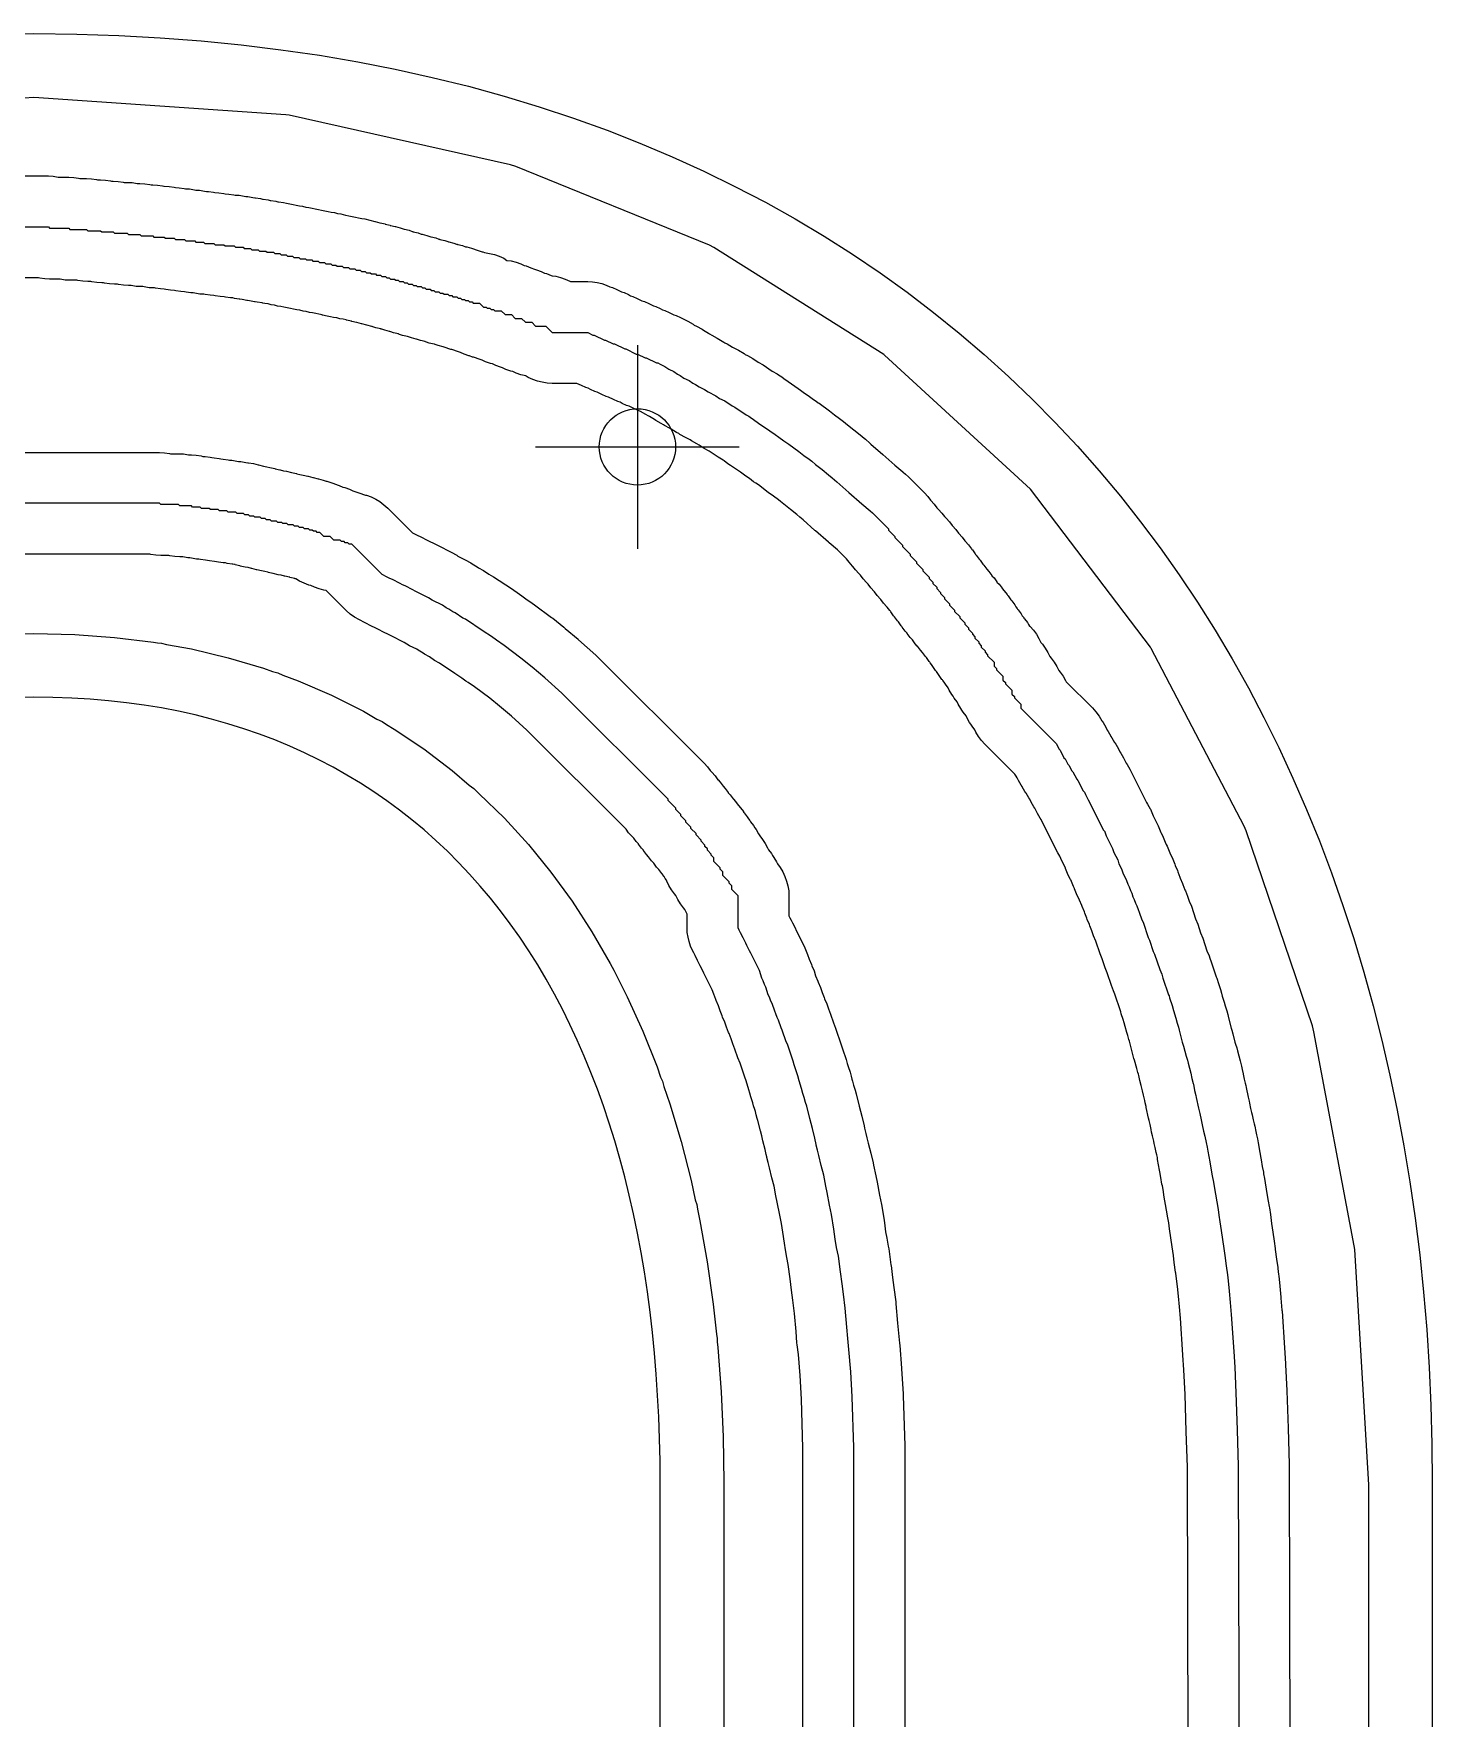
# Model space of a CAD drawing. Header units: millimetres. Extents: x 0 to 1800, y 0 to 406.
# Drawn here: x 1166.6 to 1276.5, y 183.9 to 316.4 of the extents above; entities that cross this region are included whole.
import ezdxf

# ---------------------------------------------------------------- set-up
doc = ezdxf.new("R2010")
doc.units = ezdxf.units.MM
for name, color, linetype in [('1_LETTERS', 7, 'Continuous'), ('2_BACK_inset_5mm', 7, 'Continuous'), ('4_THREADED_RODS_MX', 7, 'Continuous'), ('CENTERLINE', 7, 'Continuous'), ('GROOVE_8MM', 7, 'Continuous')]:
    doc.layers.add(name, color=color, linetype=linetype)

msp = doc.modelspace()

# ---------------------------------------------------------------- linework, layer by layer
at = {"layer": '1_LETTERS'}
for points in [[(1163.24, 316.32), (1166.6, 316.36), (1169.96, 316.32), (1173.27, 316.22), (1176.52, 316.04), (1179.73, 315.8), (1182.89, 315.48), (1185.99, 315.1), (1189.05, 314.66), (1192.05, 314.14), (1195, 313.57), (1197.91, 312.92), (1200.76, 312.22), (1203.55, 311.45), (1206.3, 310.62), (1209, 309.72), (1211.64, 308.77), (1214.23, 307.75), (1216.77, 306.68), (1219.26, 305.55), (1221.7, 304.35), (1224.09, 303.11), (1226.42, 301.8), (1228.7, 300.44), (1230.93, 299.02), (1233.11, 297.55), (1235.23, 296.03), (1237.3, 294.45), (1239.32, 292.82), (1241.29, 291.14), (1243.2, 289.41), (1245.07, 287.63), (1246.87, 285.8), (1248.63, 283.92), (1250.33, 281.99), (1251.99, 280.01), (1253.58, 277.99), (1255.13, 275.93), (1256.62, 273.81), (1258.06, 271.66), (1259.44, 269.46), (1260.77, 267.22), (1262.05, 264.93), (1263.27, 262.6), (1264.44, 260.24), (1265.56, 257.83), (1266.62, 255.38), (1267.63, 252.9), (1268.59, 250.38), (1269.49, 247.82), (1270.34, 245.22), (1271.13, 242.59), (1271.87, 239.93), (1272.55, 237.23), (1273.18, 234.49), (1273.76, 231.73), (1274.28, 228.93), (1274.75, 226.1), (1275.16, 223.24), (1275.52, 220.35), (1275.82, 217.43), (1276.07, 214.48), (1276.26, 211.51), (1276.4, 208.51), (1276.48, 205.48), (1276.51, 202.42), (1276.51, 165.4)], [(1215.82, 165.4), (1215.82, 202.42), (1215.81, 204.17), (1215.77, 205.9), (1215.71, 207.62), (1215.62, 209.31), (1215.51, 210.98), (1215.37, 212.62), (1215.21, 214.25), (1215.02, 215.86), (1214.81, 217.44), (1214.58, 219.01), (1214.32, 220.55), (1214.03, 222.07), (1213.72, 223.57), (1213.39, 225.04), (1213.03, 226.49), (1212.65, 227.92), (1212.25, 229.32), (1211.82, 230.7), (1211.36, 232.06), (1210.88, 233.39), (1210.38, 234.7), (1209.85, 235.98), (1209.3, 237.24), (1208.73, 238.47), (1208.13, 239.68), (1207.51, 240.86), (1206.86, 242.02), (1206.19, 243.15), (1205.5, 244.25), (1204.78, 245.32), (1204.04, 246.37), (1203.27, 247.39), (1202.48, 248.39), (1201.67, 249.35), (1200.84, 250.29), (1199.98, 251.2), (1199.1, 252.08), (1198.19, 252.94), (1197.26, 253.76), (1196.31, 254.56), (1195.33, 255.32), (1194.34, 256.06), (1193.31, 256.76), (1192.27, 257.44), (1191.2, 258.08), (1190.11, 258.7), (1189, 259.28), (1187.86, 259.83), (1186.7, 260.35), (1185.52, 260.84), (1184.32, 261.29), (1183.09, 261.72), (1181.84, 262.11), (1180.56, 262.47), (1179.27, 262.8), (1177.95, 263.09), (1176.61, 263.35), (1175.25, 263.57), (1173.86, 263.76), (1172.45, 263.92), (1171.02, 264.04), (1169.57, 264.13), (1168.09, 264.18), (1166.6, 264.2), (1165.1, 264.18)]]:
    msp.add_lwpolyline(points, dxfattribs=at)
at = {"layer": '2_BACK_inset_5mm'}
for points in [[(1271.51, 165.54), (1271.51, 202.28), (1270.42, 220.78), (1270.38, 221.06), (1267.21, 237.89), (1267.08, 238.35), (1261.88, 253.69), (1261.72, 254.07), (1254.41, 268.03), (1254.35, 268.13), (1244.92, 280.54), (1233.46, 291.08), (1233.39, 291.13), (1220.04, 299.55), (1219.7, 299.72), (1204.47, 305.91), (1204.05, 306.04), (1186.65, 309.94), (1186.39, 309.98), (1166.6, 311.35), (1146.8, 309.98)], [(1163.38, 269.13), (1166.6, 269.2), (1169.81, 269.13), (1172.94, 268.9), (1176, 268.52), (1176.31, 268.46), (1176.61, 268.44), (1177.01, 268.34), (1178.97, 267.99), (1181.85, 267.3), (1184.65, 266.47), (1185.36, 266.21), (1185.76, 266.11), (1186.17, 265.92), (1187.36, 265.49), (1189.98, 264.36), (1192.5, 263.09), (1193.56, 262.47), (1193.97, 262.28), (1194.3, 262.04), (1194.92, 261.68), (1197.24, 260.13), (1199.46, 258.44), (1200.81, 257.28), (1201.16, 257.02), (1201.37, 256.8), (1201.57, 256.63), (1203.57, 254.69), (1205.46, 252.63), (1207.23, 250.45), (1208.9, 248.16), (1210.46, 245.75), (1211.9, 243.25), (1212.04, 242.98), (1212.18, 242.75), (1212.35, 242.37), (1213.23, 240.64), (1214.46, 237.94), (1215.57, 235.13), (1215.85, 234.32), (1215.99, 234), (1216.11, 233.59), (1216.57, 232.24), (1217.47, 229.26), (1218.26, 226.19), (1218.58, 224.69), (1218.69, 224.32), (1218.74, 223.95), (1218.94, 223.03), (1219.51, 219.8), (1219.98, 216.48), (1220.24, 214.11), (1220.29, 213.77), (1220.3, 213.52), (1220.35, 213.08), (1220.61, 209.6), (1220.77, 206.05), (1220.82, 202.46), (1220.82, 165.36)]]:
    msp.add_lwpolyline(points, dxfattribs=at)
at = {"layer": '4_THREADED_RODS_MX'}
for p, q in [((1214.03, 291.87), (1214.03, 275.87)), ((1206.03, 283.87), (1222.03, 283.87))]:
    msp.add_line(p, q, dxfattribs=at)
msp.add_circle((1214.03, 283.87), 3, dxfattribs=at)
at = {"layer": 'CENTERLINE'}
for points in [[(1165.33, 301.17), (1167.73, 301.17), (1167.83, 301.07), (1169.33, 301.07), (1169.43, 300.97), (1170.73, 300.97), (1170.83, 300.87), (1171.83, 300.87), (1171.93, 300.77), (1172.83, 300.77), (1172.93, 300.67), (1173.93, 300.67), (1174.03, 300.57), (1174.93, 300.57), (1175.03, 300.47), (1175.93, 300.47), (1176.03, 300.37), (1176.83, 300.37), (1176.93, 300.27), (1177.63, 300.27), (1177.73, 300.17), (1178.43, 300.17), (1178.53, 300.07), (1179.23, 300.07), (1179.33, 299.97), (1179.93, 299.97), (1180.03, 299.87), (1180.73, 299.87), (1180.83, 299.77), (1181.53, 299.77), (1181.63, 299.67), (1182.33, 299.67), (1182.43, 299.57), (1183.03, 299.57), (1183.13, 299.47), (1183.63, 299.47), (1183.73, 299.37), (1184.23, 299.37), (1184.33, 299.27), (1184.83, 299.27), (1184.93, 299.17), (1185.43, 299.17), (1185.53, 299.07), (1185.93, 299.07), (1186.03, 298.97), (1186.43, 298.97), (1186.53, 298.87), (1186.93, 298.87), (1187.03, 298.77), (1187.43, 298.77), (1187.53, 298.67), (1187.93, 298.67), (1188.03, 298.57), (1188.43, 298.57), (1188.53, 298.47), (1188.93, 298.47), (1189.03, 298.37), (1189.43, 298.37), (1189.53, 298.27), (1189.93, 298.27), (1190.03, 298.17), (1190.33, 298.17), (1190.43, 298.07), (1190.83, 298.07), (1190.93, 297.97), (1191.33, 297.97), (1191.43, 297.87), (1191.83, 297.87), (1191.93, 297.77), (1192.23, 297.77), (1192.33, 297.67), (1192.63, 297.67), (1192.73, 297.57), (1193.03, 297.57), (1193.13, 297.47), (1193.43, 297.47), (1193.53, 297.37), (1193.83, 297.37), (1193.93, 297.27), (1194.23, 297.27), (1194.33, 297.17), (1194.53, 297.17), (1194.63, 297.07), (1194.93, 297.07), (1195.03, 296.97), (1195.23, 296.97), (1195.33, 296.87), (1195.63, 296.87), (1195.73, 296.77), (1195.93, 296.77), (1196.03, 296.67), (1196.33, 296.67), (1196.43, 296.57), (1196.63, 296.57), (1196.73, 296.47), (1197.03, 296.47), (1197.13, 296.37), (1197.33, 296.37), (1197.43, 296.27), (1197.73, 296.27), (1197.83, 296.17), (1198.03, 296.17), (1198.13, 296.07), (1198.43, 296.07), (1198.53, 295.97), (1198.73, 295.97), (1198.83, 295.87), (1199.13, 295.87), (1199.23, 295.77), (1199.43, 295.77), (1199.53, 295.67), (1199.83, 295.67), (1199.93, 295.57), (1200.13, 295.57), (1200.23, 295.47), (1200.43, 295.47), (1200.53, 295.37), (1200.73, 295.37), (1200.83, 295.27), (1201.03, 295.27), (1201.13, 295.17), (1201.63, 295.17), (1201.93, 294.87), (1202.13, 294.87), (1202.23, 294.77), (1202.43, 294.77), (1202.53, 294.67), (1202.73, 294.67), (1202.83, 294.57), (1203.33, 294.57), (1203.63, 294.27), (1204.13, 294.27), (1204.43, 293.97), (1204.93, 293.97), (1205.23, 293.67), (1205.73, 293.67), (1206.03, 293.37), (1206.83, 293.37), (1207.33, 292.87), (1210.13, 292.87), (1210.53, 292.67), (1210.63, 292.67), (1211.43, 292.27), (1211.53, 292.27), (1212.13, 291.97), (1212.23, 291.97), (1213.03, 291.57), (1213.13, 291.57), (1213.93, 291.17), (1214.03, 291.17), (1214.63, 290.87), (1214.73, 290.87), (1215.53, 290.47), (1215.63, 290.47), (1215.63, 290.47), (1215.83, 290.37), (1216.03, 290.27), (1216.19, 290.19), (1216.49, 289.99), (1216.89, 289.79), (1217.19, 289.59), (1217.39, 289.49), (1217.69, 289.29), (1218.09, 289.09), (1218.39, 288.89), (1218.59, 288.79), (1218.89, 288.59), (1219.29, 288.39), (1219.59, 288.19), (1220.19, 287.89), (1220.49, 287.69), (1220.89, 287.49), (1221.49, 287.09), (1221.69, 286.99), (1222.59, 286.39), (1222.79, 286.29), (1222.9, 286.21), (1223.15, 286.04), (1223.55, 285.74), (1224.45, 285.14), (1224.85, 284.84), (1225.15, 284.64), (1225.55, 284.34), (1225.85, 284.14), (1225.92, 284.1), (1226.72, 283.5), (1227.12, 283.2), (1227.52, 282.9), (1227.73, 282.74), (1228.04, 282.49), (1228.54, 282.09), (1229.04, 281.69), (1229.34, 281.45), (1229.71, 281.13), (1230.65, 280.28), (1231.67, 279.39), (1232.33, 278.84), (1232.51, 278.69), (1233.76, 277.44), (1233.76, 277.34), (1234.26, 276.84), (1234.26, 276.74), (1234.86, 276.14), (1234.86, 276.04), (1235.46, 275.44), (1235.46, 275.34), (1235.96, 274.84), (1235.96, 274.74), (1236.46, 274.24), (1236.46, 274.14), (1236.96, 273.64), (1236.96, 273.54), (1237.26, 273.24), (1237.26, 273.14), (1237.56, 272.84), (1237.56, 272.74), (1237.86, 272.44), (1237.86, 272.34), (1238.16, 272.04), (1238.16, 271.94), (1238.56, 271.54), (1238.56, 271.44), (1238.96, 271.04), (1238.96, 270.94), (1239.36, 270.54), (1239.36, 270.44), (1239.76, 270.04), (1239.76, 269.94), (1240.06, 269.64), (1240.06, 269.54), (1240.36, 269.24), (1240.36, 269.14), (1240.56, 268.94), (1240.56, 268.84), (1240.86, 268.54), (1240.86, 268.44), (1241.06, 268.24), (1241.06, 268.14), (1241.36, 267.84), (1241.36, 267.74), (1241.56, 267.54), (1241.56, 267.44), (1242.06, 266.94), (1242.06, 266.64), (1242.26, 266.44), (1242.26, 266.34), (1242.76, 265.84), (1242.76, 265.54), (1242.96, 265.34), (1242.96, 265.24), (1243.46, 264.74), (1243.46, 264.44), (1243.66, 264.24), (1243.66, 264.14), (1244.16, 263.64), (1244.16, 263.34), (1246.96, 260.54), (1247.16, 260.14), (1247.26, 260.04), (1247.56, 259.44), (1247.66, 259.34), (1247.86, 258.94), (1247.96, 258.84), (1248.16, 258.44), (1248.26, 258.34), (1248.56, 257.74), (1248.66, 257.64), (1249.06, 256.84), (1249.16, 256.74), (1249.16, 256.74), (1249.26, 256.54), (1249.36, 256.34), (1249.46, 256.14), (1250.66, 253.74), (1250.76, 253.64), (1250.76, 253.64), (1250.78, 253.6), (1250.88, 253.3), (1251.38, 252.3), (1251.48, 252), (1251.78, 251.4), (1251.88, 251.1), (1252.08, 250.7), (1252.18, 250.4), (1252.48, 249.8), (1252.58, 249.5), (1252.68, 249.3), (1252.78, 249), (1252.88, 248.8), (1252.98, 248.5), (1253.08, 248.3), (1253.18, 248), (1253.28, 247.8), (1253.38, 247.5), (1253.48, 247.3), (1253.68, 246.7), (1253.78, 246.5), (1254.18, 245.3), (1254.28, 245.1), (1254.58, 244.2), (1254.68, 244), (1255.08, 242.8), (1255.18, 242.6), (1255.24, 242.42), (1255.34, 242.12), (1255.78, 240.8), (1255.82, 240.72), (1255.86, 240.57), (1256.06, 239.97), (1256.16, 239.57), (1256.36, 238.97), (1256.46, 238.57), (1256.56, 238.27), (1256.62, 238.03), (1256.86, 237.07), (1256.96, 236.77), (1257.16, 235.97), (1257.26, 235.67), (1257.32, 235.43), (1257.42, 235.03), (1257.52, 234.63), (1257.62, 234.23), (1257.72, 233.83), (1257.73, 233.78), (1257.83, 233.28), (1257.93, 232.88), (1257.96, 232.74), (1258.13, 231.88), (1258.23, 231.48), (1258.33, 230.98), (1258.43, 230.58), (1258.53, 230.08), (1258.63, 229.68), (1258.73, 229.18), (1258.82, 228.82), (1258.87, 228.52), (1259.01, 227.68), (1259.11, 227.18), (1259.21, 226.58), (1259.31, 226.08), (1259.37, 225.72), (1259.57, 224.52), (1259.67, 223.92), (1259.74, 223.49), (1259.82, 222.96), (1259.92, 222.26), (1260.02, 221.56), (1260.12, 220.86), (1260.2, 220.3), (1260.3, 219.5), (1260.4, 218.8), (1260.46, 218.31), (1260.54, 217.5), (1260.63, 216.62), (1260.71, 215.67), (1260.9, 212.76), (1260.99, 211.54), (1261.07, 209.52), (1261.17, 206.61), (1261.26, 203.74), (1261.35, 170.26)], [(1231.04, 156.64), (1231.04, 205.22), (1230.92, 209.19), (1230.8, 211.16), (1230.66, 212.93), (1230.56, 213.77), (1230.48, 214.66), (1230.36, 216.17), (1230.22, 217.28), (1230.12, 218.08), (1230, 219.01), (1229.83, 220.26), (1229.69, 220.93), (1229.58, 221.59), (1229.48, 222.39), (1229.29, 223.53), (1229.14, 224.27), (1228.94, 225.27), (1228.84, 225.77), (1228.67, 226.63), (1228.48, 227.38), (1228.28, 228.18), (1228.18, 228.58), (1228.08, 228.98), (1228.07, 229.03), (1227.97, 229.53), (1227.78, 230.28), (1227.68, 230.68), (1227.58, 231.08), (1227.34, 232.04), (1227.24, 232.34), (1227.14, 232.74), (1227.04, 233.04), (1226.94, 233.44), (1226.74, 234.04), (1226.64, 234.44), (1226.36, 235.29), (1226.26, 235.59), (1225.82, 236.91), (1225.72, 237.11), (1225.42, 238.01), (1225.32, 238.21), (1225.12, 238.81), (1225.02, 239.01), (1224.92, 239.31), (1224.82, 239.51), (1224.62, 240.11), (1224.52, 240.31), (1224.42, 240.61), (1224.32, 240.81), (1224.12, 241.41), (1224.02, 241.61), (1223.92, 241.91), (1223.82, 242.11), (1223.62, 242.71), (1223.04, 243.87), (1222.94, 244.07), (1222.84, 244.27), (1222.64, 244.67), (1222.54, 244.87), (1222.44, 245.07), (1222.34, 245.27), (1222.14, 245.67), (1222.04, 245.87), (1221.94, 246.07), (1221.94, 246.08), (1221.94, 248.57), (1221.44, 249.07), (1221.44, 249.37), (1221.24, 249.57), (1221.24, 249.67), (1220.74, 250.17), (1220.74, 250.47), (1220.54, 250.67), (1220.54, 250.77), (1220.04, 251.27), (1220.04, 251.57), (1219.84, 251.77), (1219.84, 251.87), (1219.54, 252.17), (1219.54, 252.27), (1219.34, 252.47), (1219.34, 252.57), (1219.04, 252.87), (1219.04, 252.97), (1218.64, 253.37), (1218.64, 253.47), (1218.24, 253.87), (1218.24, 253.97), (1217.84, 254.37), (1217.84, 254.47), (1217.44, 254.87), (1217.44, 254.97), (1217.04, 255.37), (1217.04, 255.47), (1216.44, 256.07), (1216.44, 256.17), (1208.09, 264.52), (1206.75, 265.71), (1205.76, 266.56), (1204.87, 267.27), (1203.55, 268.27), (1202.95, 268.67), (1202.55, 268.97), (1201.9, 269.4), (1200.51, 270.32), (1200.31, 270.42), (1199.71, 270.82), (1199.51, 270.92), (1199.21, 271.12), (1199.01, 271.22), (1198.71, 271.42), (1197.91, 271.82), (1197.61, 272.02), (1196.57, 272.54), (1196.37, 272.64), (1195.77, 272.94), (1195.57, 273.04), (1195.37, 273.14), (1194.77, 273.44), (1194.57, 273.54), (1194.37, 273.64), (1193.97, 273.85), (1191.57, 276.24), (1191.37, 276.24), (1191.27, 276.34), (1191.07, 276.34), (1190.97, 276.44), (1190.77, 276.44), (1190.67, 276.54), (1190.17, 276.54), (1189.87, 276.84), (1189.37, 276.84), (1189.07, 277.14), (1188.87, 277.14), (1188.77, 277.24), (1188.57, 277.24), (1188.47, 277.34), (1188.27, 277.34), (1188.17, 277.44), (1187.87, 277.44), (1187.77, 277.54), (1187.47, 277.54), (1187.37, 277.64), (1187.07, 277.64), (1186.97, 277.74), (1186.57, 277.74), (1186.47, 277.84), (1186.17, 277.84), (1186.07, 277.94), (1185.77, 277.94), (1185.67, 278.04), (1185.27, 278.04), (1185.17, 278.14), (1184.87, 278.14), (1184.77, 278.24), (1184.47, 278.24), (1184.37, 278.34), (1183.97, 278.34), (1183.87, 278.44), (1183.57, 278.44), (1183.47, 278.54), (1183.17, 278.54), (1183.07, 278.64), (1182.57, 278.64), (1182.47, 278.74), (1181.87, 278.74), (1181.77, 278.84), (1181.17, 278.84), (1181.07, 278.94), (1180.47, 278.94), (1180.37, 279.04), (1179.77, 279.04), (1179.67, 279.14), (1179.07, 279.14), (1178.97, 279.24), (1178.07, 279.24), (1177.97, 279.34), (1176.57, 279.34), (1176.47, 279.44), (1162.36, 279.44)]]:
    msp.add_lwpolyline(points, dxfattribs=at)
at = {"layer": 'GROOVE_8MM'}
for points in [[(1165.8, 305.17), (1167.73, 305.17), (1168.12, 305.15), (1168.51, 305.09), (1168.6, 305.07), (1169.33, 305.07), (1169.72, 305.05), (1170.11, 304.99), (1170.2, 304.97), (1170.73, 304.97), (1171.12, 304.95), (1171.51, 304.89), (1171.6, 304.87), (1171.83, 304.87), (1172.22, 304.85), (1172.61, 304.79), (1172.7, 304.77), (1172.83, 304.77), (1173.22, 304.75), (1173.61, 304.69), (1173.7, 304.67), (1173.93, 304.67), (1174.32, 304.65), (1174.71, 304.59), (1174.8, 304.57), (1174.93, 304.57), (1175.32, 304.55), (1175.71, 304.49), (1175.8, 304.47), (1175.93, 304.47), (1176.32, 304.45), (1176.71, 304.39), (1176.8, 304.37), (1176.83, 304.37), (1177.22, 304.35), (1177.61, 304.29), (1177.72, 304.26), (1178.02, 304.25), (1178.41, 304.19), (1178.52, 304.16), (1178.82, 304.15), (1179.21, 304.09), (1179.32, 304.06), (1179.62, 304.05), (1180.01, 303.99), (1180.15, 303.96), (1180.32, 303.95), (1180.71, 303.89), (1180.82, 303.86), (1181.12, 303.85), (1181.51, 303.79), (1181.62, 303.76), (1181.92, 303.75), (1182.31, 303.69), (1182.42, 303.66), (1182.72, 303.65), (1183.11, 303.59), (1183.25, 303.56), (1183.42, 303.55), (1183.81, 303.49), (1183.97, 303.45), (1184.02, 303.45), (1184.41, 303.39), (1184.57, 303.35), (1184.62, 303.35), (1185.01, 303.29), (1185.17, 303.25), (1185.22, 303.25), (1185.61, 303.19), (1185.77, 303.15), (1185.82, 303.15), (1186.21, 303.09), (1186.46, 303.03), (1186.71, 302.99), (1186.96, 302.93), (1187.21, 302.89), (1187.46, 302.83), (1187.71, 302.79), (1187.96, 302.73), (1188.21, 302.69), (1188.46, 302.63), (1188.71, 302.59), (1188.96, 302.53), (1189.21, 302.49), (1189.46, 302.43), (1189.71, 302.39), (1189.96, 302.33), (1190.21, 302.29), (1190.46, 302.23), (1190.71, 302.19), (1191.09, 302.1), (1191.1, 302.09), (1191.11, 302.09), (1191.36, 302.03), (1191.61, 301.99), (1191.86, 301.93), (1192.11, 301.89), (1192.36, 301.83), (1192.61, 301.79), (1192.99, 301.7), (1193, 301.69), (1193.01, 301.69), (1193.39, 301.6), (1193.4, 301.59), (1193.41, 301.59), (1193.79, 301.5), (1193.8, 301.49), (1193.81, 301.49), (1194.19, 301.4), (1194.2, 301.39), (1194.21, 301.39), (1194.59, 301.3), (1194.6, 301.29), (1194.61, 301.29), (1194.99, 301.2), (1195, 301.19), (1195.01, 301.19), (1195.39, 301.1), (1195.62, 301.01), (1195.69, 301), (1195.7, 300.99), (1195.71, 300.99), (1196.09, 300.9), (1196.32, 300.81), (1196.39, 300.8), (1196.4, 300.79), (1196.41, 300.79), (1196.79, 300.7), (1197.02, 300.61), (1197.09, 300.6), (1197.1, 300.59), (1197.11, 300.59), (1197.49, 300.5), (1197.72, 300.41), (1197.79, 300.4), (1197.8, 300.39), (1197.81, 300.39), (1198.19, 300.3), (1198.42, 300.21), (1198.49, 300.2), (1198.5, 300.19), (1198.51, 300.19), (1198.89, 300.1), (1199.12, 300.01), (1199.19, 300), (1199.2, 299.99), (1199.21, 299.99), (1199.59, 299.9), (1199.82, 299.81), (1199.89, 299.8), (1199.9, 299.79), (1199.91, 299.79), (1200.29, 299.7), (1200.52, 299.61), (1200.59, 299.6), (1200.6, 299.59), (1200.61, 299.59), (1200.99, 299.5), (1201.22, 299.41), (1201.29, 299.4), (1201.52, 299.31), (1201.59, 299.3), (1201.82, 299.21), (1201.89, 299.2), (1202.02, 299.15), (1202.41, 299.09), (1202.79, 299), (1203.16, 298.86), (1203.52, 298.7), (1203.77, 298.54), (1204.11, 298.49), (1204.49, 298.4), (1204.86, 298.26), (1205.13, 298.14), (1205.29, 298.1), (1205.66, 297.96), (1205.93, 297.84), (1206.09, 297.8), (1206.46, 297.66), (1206.73, 297.54), (1206.89, 297.5), (1207.26, 297.36), (1207.32, 297.33), (1207.61, 297.29), (1207.99, 297.2), (1208.36, 297.06), (1208.72, 296.9), (1208.76, 296.87), (1210.13, 296.87), (1210.5, 296.85), (1210.86, 296.8), (1211.23, 296.71), (1211.58, 296.6), (1211.87, 296.46), (1212.08, 296.4), (1212.42, 296.25), (1212.79, 296.06), (1212.98, 296), (1213.32, 295.85), (1213.49, 295.76), (1213.68, 295.7), (1214.02, 295.55), (1214.39, 295.36), (1214.58, 295.3), (1214.92, 295.15), (1215.29, 294.96), (1215.48, 294.9), (1215.82, 294.75), (1215.99, 294.66), (1216.18, 294.6), (1216.52, 294.45), (1216.89, 294.26), (1217.08, 294.2), (1217.42, 294.05), (1217.42, 294.04), (1217.62, 293.94), (1217.98, 293.77), (1218.41, 293.52), (1218.5, 293.45), (1218.68, 293.37), (1219.11, 293.12), (1219.22, 293.04), (1219.61, 292.82), (1219.7, 292.75), (1219.88, 292.67), (1220.31, 292.42), (1220.42, 292.34), (1220.81, 292.12), (1220.9, 292.05), (1221.08, 291.97), (1221.51, 291.72), (1221.6, 291.65), (1221.98, 291.47), (1222.41, 291.22), (1222.5, 291.15), (1222.68, 291.07), (1223.11, 290.82), (1223.52, 290.54), (1223.91, 290.32), (1224.62, 289.84), (1225.01, 289.62), (1225.12, 289.54), (1225.37, 289.37), (1225.55, 289.24), (1225.87, 289.01), (1226.67, 288.47), (1226.85, 288.34), (1227.17, 288.11), (1227.37, 287.97), (1227.55, 287.84), (1227.87, 287.61), (1228.07, 287.47), (1228.25, 287.34), (1228.32, 287.3), (1229.12, 286.7), (1229.52, 286.4), (1229.92, 286.1), (1230.13, 285.94), (1230.23, 285.86), (1230.54, 285.61), (1231.04, 285.21), (1231.54, 284.81), (1231.84, 284.57), (1231.95, 284.48), (1232.31, 284.17), (1232.39, 284.1), (1233.31, 283.27), (1234.27, 282.44), (1234.89, 281.92), (1234.93, 281.88), (1235.11, 281.73), (1235.34, 281.52), (1236.59, 280.26), (1236.86, 279.97), (1237.06, 279.69), (1237.09, 279.66), (1237.36, 279.37), (1237.56, 279.09), (1237.69, 278.96), (1237.96, 278.67), (1238.16, 278.39), (1238.29, 278.26), (1238.56, 277.97), (1238.76, 277.69), (1238.79, 277.66), (1239.06, 277.37), (1239.26, 277.09), (1239.29, 277.06), (1239.56, 276.77), (1239.76, 276.49), (1239.79, 276.46), (1240.06, 276.17), (1240.29, 275.86), (1240.31, 275.82), (1240.36, 275.77), (1240.59, 275.46), (1240.61, 275.42), (1240.66, 275.37), (1240.89, 275.06), (1240.91, 275.02), (1240.96, 274.97), (1241.19, 274.66), (1241.21, 274.62), (1241.26, 274.57), (1241.49, 274.26), (1241.49, 274.25), (1241.66, 274.07), (1241.89, 273.76), (1241.89, 273.75), (1242.06, 273.57), (1242.29, 273.26), (1242.29, 273.25), (1242.46, 273.07), (1242.69, 272.76), (1242.69, 272.75), (1242.86, 272.57), (1243.09, 272.26), (1243.11, 272.22), (1243.16, 272.17), (1243.39, 271.86), (1243.41, 271.82), (1243.46, 271.77), (1243.69, 271.46), (1243.78, 271.3), (1243.89, 271.16), (1243.91, 271.12), (1243.96, 271.07), (1244.19, 270.76), (1244.28, 270.6), (1244.39, 270.46), (1244.41, 270.42), (1244.46, 270.37), (1244.69, 270.06), (1244.78, 269.9), (1244.86, 269.79), (1244.89, 269.76), (1245.16, 269.47), (1245.39, 269.16), (1245.59, 268.82), (1245.75, 268.49), (1245.86, 268.37), (1246.09, 268.06), (1246.29, 267.72), (1246.45, 267.39), (1246.56, 267.27), (1246.79, 266.96), (1246.99, 266.62), (1247.15, 266.29), (1247.26, 266.17), (1247.49, 265.86), (1247.69, 265.52), (1247.74, 265.41), (1249.79, 263.37), (1250.07, 263.05), (1250.33, 262.7), (1250.54, 262.33), (1250.55, 262.31), (1250.63, 262.2), (1250.84, 261.83), (1250.95, 261.61), (1251.03, 261.5), (1251.24, 261.13), (1251.25, 261.11), (1251.33, 261), (1251.54, 260.63), (1251.55, 260.61), (1251.63, 260.5), (1251.84, 260.13), (1251.95, 259.91), (1252.03, 259.8), (1252.24, 259.43), (1252.45, 259.01), (1252.53, 258.9), (1252.74, 258.53), (1252.84, 258.32), (1253.04, 257.92), (1254.05, 255.91), (1254.13, 255.8), (1254.34, 255.43), (1254.34, 255.42), (1254.36, 255.39), (1254.57, 254.86), (1254.59, 254.83), (1254.96, 254.09), (1255.17, 253.56), (1255.19, 253.53), (1255.36, 253.19), (1255.57, 252.66), (1255.59, 252.63), (1255.66, 252.49), (1255.87, 251.96), (1255.89, 251.93), (1256.06, 251.59), (1256.27, 251.06), (1256.3, 250.97), (1256.47, 250.56), (1256.5, 250.47), (1256.67, 250.06), (1256.7, 249.97), (1256.87, 249.56), (1256.9, 249.47), (1257.07, 249.06), (1257.1, 248.97), (1257.27, 248.56), (1257.4, 248.17), (1257.57, 247.76), (1257.9, 246.77), (1258.07, 246.36), (1258.3, 245.67), (1258.47, 245.26), (1258.8, 244.27), (1258.97, 243.86), (1259.03, 243.68), (1259.13, 243.38), (1259.52, 242.21), (1259.57, 242.11), (1259.7, 241.69), (1259.7, 241.69), (1259.85, 241.23), (1259.94, 240.94), (1260, 240.69), (1260.15, 240.23), (1260.24, 239.94), (1260.3, 239.69), (1260.35, 239.53), (1260.44, 239.24), (1260.5, 239), (1260.7, 238.19), (1260.75, 238.03), (1260.84, 237.74), (1261, 237.09), (1261.05, 236.93), (1261.14, 236.64), (1261.2, 236.4), (1261.3, 236), (1261.4, 235.6), (1261.5, 235.2), (1261.6, 234.8), (1261.61, 234.75), (1261.65, 234.57), (1261.73, 234.16), (1261.81, 233.85), (1261.85, 233.67), (1261.88, 233.52), (1262.03, 232.76), (1262.11, 232.45), (1262.15, 232.27), (1262.23, 231.86), (1262.31, 231.55), (1262.35, 231.37), (1262.43, 230.96), (1262.51, 230.65), (1262.55, 230.47), (1262.63, 230.06), (1262.7, 229.79), (1262.76, 229.48), (1262.81, 229.17), (1262.94, 228.4), (1263.03, 227.96), (1263.05, 227.83), (1263.14, 227.3), (1263.23, 226.86), (1263.25, 226.73), (1263.31, 226.37), (1263.51, 225.17), (1263.61, 224.57), (1263.69, 224.15), (1263.7, 224.06), (1263.78, 223.53), (1263.88, 222.83), (1263.98, 222.13), (1264.08, 221.43), (1264.16, 220.86), (1264.17, 220.79), (1264.26, 220.03), (1264.36, 219.36), (1264.37, 219.29), (1264.43, 218.81), (1264.44, 218.71), (1264.52, 217.9), (1264.61, 217.02), (1264.61, 216.96), (1264.69, 216.01), (1264.7, 215.94), (1264.89, 213.04), (1264.98, 211.82), (1264.98, 211.71), (1265.07, 209.7), (1265.07, 209.66), (1265.17, 206.74), (1265.17, 206.74), (1265.26, 203.87), (1265.26, 203.75), (1265.35, 170.27)], [(1257.35, 170.98), (1257.26, 203.67), (1257.17, 206.48), (1257.08, 209.37), (1256.99, 211.31), (1256.91, 212.48), (1256.91, 212.5), (1256.72, 215.37), (1256.64, 216.26), (1256.56, 217.1), (1256.48, 217.87), (1256.43, 218.26), (1256.34, 218.93), (1256.33, 219), (1256.23, 219.76), (1256.16, 220.3), (1256.06, 221), (1255.96, 221.7), (1255.86, 222.4), (1255.79, 222.88), (1255.72, 223.26), (1255.62, 223.86), (1255.42, 225.06), (1255.37, 225.35), (1255.29, 225.79), (1255.26, 225.92), (1255.17, 226.45), (1255.09, 226.89), (1255.06, 227.02), (1254.92, 227.86), (1254.9, 228.01), (1254.85, 228.21), (1254.81, 228.4), (1254.72, 228.81), (1254.65, 229.11), (1254.61, 229.3), (1254.52, 229.71), (1254.45, 230.01), (1254.41, 230.2), (1254.32, 230.61), (1254.25, 230.91), (1254.21, 231.1), (1254.03, 231.95), (1254.02, 232.01), (1253.95, 232.31), (1253.91, 232.5), (1253.82, 232.91), (1253.73, 233.26), (1253.63, 233.66), (1253.53, 234.06), (1253.43, 234.46), (1253.41, 234.55), (1253.36, 234.7), (1253.28, 235), (1253.11, 235.65), (1253.06, 235.8), (1252.98, 236.1), (1252.73, 237.06), (1252.71, 237.15), (1252.66, 237.3), (1252.58, 237.6), (1252.51, 237.85), (1252.36, 238.3), (1252.28, 238.6), (1252.21, 238.85), (1252.06, 239.3), (1252.02, 239.45), (1251.99, 239.53), (1251.55, 240.85), (1251.46, 241.12), (1251.29, 241.53), (1250.96, 242.52), (1250.79, 242.93), (1250.56, 243.62), (1250.39, 244.03), (1250.06, 245.02), (1249.89, 245.43), (1249.76, 245.82), (1249.59, 246.23), (1249.56, 246.32), (1249.39, 246.73), (1249.36, 246.82), (1249.19, 247.23), (1249.16, 247.32), (1248.99, 247.73), (1248.96, 247.82), (1248.79, 248.23), (1248.78, 248.26), (1248.6, 248.61), (1248.39, 249.13), (1248.38, 249.16), (1248.3, 249.31), (1248.09, 249.83), (1248.08, 249.86), (1247.9, 250.21), (1247.69, 250.73), (1247.68, 250.76), (1247.3, 251.51), (1247.22, 251.71), (1247.08, 251.95), (1245.88, 254.35), (1245.77, 254.57), (1245.69, 254.68), (1245.48, 255.05), (1245.27, 255.47), (1245.19, 255.58), (1244.98, 255.95), (1244.87, 256.17), (1244.79, 256.28), (1244.58, 256.65), (1244.57, 256.67), (1244.49, 256.78), (1244.28, 257.15), (1244.27, 257.17), (1244.19, 257.28), (1243.98, 257.65), (1243.87, 257.87), (1243.79, 257.98), (1243.7, 258.14), (1241.33, 260.51), (1241.07, 260.8), (1240.84, 261.11), (1240.64, 261.45), (1240.56, 261.62), (1240.34, 261.91), (1240.24, 262.07), (1240.14, 262.21), (1239.94, 262.55), (1239.86, 262.72), (1239.64, 263.01), (1239.54, 263.17), (1239.44, 263.31), (1239.24, 263.65), (1239.16, 263.82), (1238.94, 264.11), (1238.84, 264.27), (1238.74, 264.41), (1238.54, 264.75), (1238.46, 264.92), (1238.24, 265.21), (1238.14, 265.37), (1238.04, 265.51), (1238.02, 265.55), (1237.97, 265.6), (1237.74, 265.91), (1237.64, 266.07), (1237.54, 266.21), (1237.52, 266.25), (1237.47, 266.3), (1237.24, 266.61), (1237.14, 266.77), (1237.04, 266.91), (1237.02, 266.95), (1236.97, 267), (1236.74, 267.31), (1236.72, 267.35), (1236.67, 267.4), (1236.44, 267.71), (1236.43, 267.72), (1236.27, 267.9), (1236.04, 268.21), (1236.03, 268.22), (1235.87, 268.4), (1235.64, 268.71), (1235.63, 268.72), (1235.47, 268.9), (1235.24, 269.21), (1235.23, 269.22), (1235.07, 269.4), (1234.84, 269.71), (1234.82, 269.75), (1234.77, 269.8), (1234.54, 270.11), (1234.52, 270.15), (1234.47, 270.2), (1234.24, 270.51), (1234.22, 270.55), (1234.17, 270.6), (1233.94, 270.91), (1233.92, 270.95), (1233.87, 271), (1233.66, 271.28), (1233.63, 271.31), (1233.37, 271.6), (1233.16, 271.88), (1233.13, 271.91), (1232.87, 272.2), (1232.66, 272.48), (1232.63, 272.51), (1232.37, 272.8), (1232.16, 273.08), (1232.03, 273.21), (1231.77, 273.5), (1231.56, 273.78), (1231.43, 273.91), (1231.17, 274.2), (1230.96, 274.48), (1230.93, 274.51), (1230.67, 274.8), (1230.46, 275.08), (1229.79, 275.75), (1229.75, 275.79), (1229.11, 276.32), (1229.04, 276.38), (1228.02, 277.27), (1227.98, 277.31), (1227.07, 278.13), (1226.79, 278.36), (1226.55, 278.56), (1226.05, 278.96), (1225.55, 279.36), (1225.28, 279.57), (1225.12, 279.7), (1224.72, 280), (1224.32, 280.3), (1223.54, 280.88), (1223.34, 281.02), (1223.15, 281.14), (1222.84, 281.38), (1222.64, 281.52), (1222.45, 281.64), (1222.14, 281.88), (1221.34, 282.42), (1221.15, 282.54), (1220.84, 282.78), (1220.76, 282.84), (1220.37, 283.06), (1219.66, 283.54), (1219.27, 283.76), (1218.88, 284.02), (1218.7, 284.11), (1218.27, 284.36), (1218.18, 284.42), (1217.8, 284.61), (1217.37, 284.86), (1217.28, 284.92), (1217.1, 285.01), (1216.67, 285.26), (1216.56, 285.34), (1216.17, 285.56), (1216.08, 285.62), (1215.9, 285.71), (1215.47, 285.96), (1215.36, 286.04), (1214.97, 286.26), (1214.88, 286.32), (1214.7, 286.41), (1214.27, 286.66), (1214.22, 286.69), (1214.08, 286.74), (1213.74, 286.89), (1213.37, 287.08), (1213.18, 287.14), (1212.84, 287.29), (1212.67, 287.38), (1212.48, 287.44), (1212.14, 287.59), (1211.77, 287.78), (1211.58, 287.84), (1211.24, 287.99), (1210.87, 288.18), (1210.68, 288.24), (1210.34, 288.39), (1210.17, 288.48), (1209.98, 288.54), (1209.64, 288.69), (1209.28, 288.87), (1207.33, 288.87), (1206.94, 288.89), (1206.55, 288.95), (1206.17, 289.04), (1205.8, 289.17), (1205.44, 289.34), (1205.28, 289.44), (1205.25, 289.45), (1204.87, 289.54), (1204.5, 289.67), (1204.23, 289.8), (1204.07, 289.84), (1203.7, 289.97), (1203.43, 290.1), (1203.27, 290.14), (1202.9, 290.27), (1202.63, 290.4), (1202.47, 290.44), (1202.1, 290.57), (1201.83, 290.7), (1201.67, 290.74), (1201.44, 290.82), (1201.37, 290.84), (1201.14, 290.92), (1201.07, 290.94), (1200.84, 291.02), (1200.77, 291.04), (1200.4, 291.17), (1200.13, 291.3), (1199.97, 291.34), (1199.74, 291.42), (1199.67, 291.44), (1199.44, 291.52), (1199.37, 291.54), (1199.14, 291.62), (1199.07, 291.64), (1198.84, 291.72), (1198.77, 291.74), (1198.76, 291.74), (1198.75, 291.75), (1198.37, 291.84), (1198.14, 291.92), (1198.07, 291.94), (1198.06, 291.94), (1198.05, 291.95), (1197.67, 292.04), (1197.44, 292.12), (1197.37, 292.14), (1197.36, 292.14), (1197.35, 292.15), (1196.97, 292.24), (1196.74, 292.32), (1196.67, 292.34), (1196.66, 292.34), (1196.65, 292.35), (1196.27, 292.44), (1196.04, 292.52), (1195.97, 292.54), (1195.96, 292.54), (1195.95, 292.55), (1195.57, 292.64), (1195.34, 292.72), (1195.27, 292.74), (1195.26, 292.74), (1195.25, 292.75), (1194.87, 292.84), (1194.64, 292.92), (1194.57, 292.94), (1194.56, 292.94), (1194.55, 292.95), (1194.17, 293.04), (1193.94, 293.12), (1193.87, 293.14), (1193.86, 293.14), (1193.85, 293.15), (1193.47, 293.24), (1193.24, 293.32), (1193.17, 293.34), (1193.16, 293.34), (1193.15, 293.35), (1192.77, 293.44), (1192.76, 293.44), (1192.75, 293.45), (1192.37, 293.54), (1192.36, 293.54), (1192.35, 293.55), (1191.97, 293.64), (1191.96, 293.64), (1191.95, 293.65), (1191.57, 293.74), (1191.56, 293.74), (1191.55, 293.75), (1191.17, 293.84), (1191.16, 293.84), (1191.15, 293.85), (1190.9, 293.91), (1190.65, 293.95), (1190.4, 294.01), (1190.15, 294.05), (1189.9, 294.11), (1189.65, 294.15), (1189.27, 294.24), (1189.26, 294.24), (1189.25, 294.25), (1189, 294.31), (1188.75, 294.35), (1188.5, 294.41), (1188.25, 294.45), (1188, 294.51), (1187.75, 294.55), (1187.5, 294.61), (1187.25, 294.65), (1187, 294.71), (1186.75, 294.75), (1186.5, 294.81), (1186.25, 294.85), (1186, 294.91), (1185.75, 294.95), (1185.5, 295.01), (1185.25, 295.05), (1185, 295.11), (1184.75, 295.15), (1184.59, 295.18), (1184.54, 295.19), (1184.15, 295.25), (1183.99, 295.28), (1183.94, 295.29), (1183.55, 295.35), (1183.39, 295.38), (1183.34, 295.39), (1182.95, 295.45), (1182.79, 295.48), (1182.74, 295.49), (1182.35, 295.55), (1182.22, 295.58), (1182.04, 295.59), (1181.65, 295.65), (1181.54, 295.67), (1181.24, 295.69), (1180.85, 295.75), (1180.74, 295.77), (1180.44, 295.79), (1180.05, 295.85), (1179.94, 295.87), (1179.64, 295.89), (1179.25, 295.95), (1179.12, 295.98), (1178.94, 295.99), (1178.55, 296.05), (1178.44, 296.07), (1178.14, 296.09), (1177.75, 296.15), (1177.64, 296.17), (1177.34, 296.19), (1176.95, 296.25), (1176.84, 296.27), (1176.54, 296.29), (1176.15, 296.35), (1176.06, 296.37), (1176.03, 296.37), (1175.64, 296.39), (1175.25, 296.45), (1175.16, 296.47), (1175.03, 296.47), (1174.64, 296.49), (1174.25, 296.55), (1174.16, 296.57), (1174.03, 296.57), (1173.64, 296.59), (1173.25, 296.65), (1173.16, 296.67), (1172.93, 296.67), (1172.54, 296.69), (1172.15, 296.75), (1172.06, 296.77), (1171.93, 296.77), (1171.54, 296.79), (1171.15, 296.85), (1171.06, 296.87), (1170.83, 296.87), (1170.44, 296.89), (1170.05, 296.95), (1169.96, 296.97), (1169.43, 296.97), (1169.04, 296.99), (1168.65, 297.05), (1168.56, 297.07), (1167.83, 297.07), (1167.44, 297.09), (1167.05, 297.15), (1166.96, 297.17), (1165.33, 297.17)], [(1162.36, 283.44), (1176.47, 283.44), (1176.86, 283.42), (1177.25, 283.36), (1177.34, 283.34), (1177.97, 283.34), (1178.36, 283.32), (1178.75, 283.26), (1178.84, 283.24), (1178.97, 283.24), (1179.36, 283.22), (1179.75, 283.16), (1179.88, 283.13), (1180.06, 283.12), (1180.45, 283.06), (1180.58, 283.03), (1180.76, 283.02), (1181.15, 282.96), (1181.28, 282.93), (1181.46, 282.92), (1181.85, 282.86), (1181.98, 282.83), (1182.16, 282.82), (1182.55, 282.76), (1182.68, 282.73), (1182.86, 282.72), (1183.25, 282.66), (1183.41, 282.62), (1183.46, 282.62), (1183.85, 282.56), (1184.23, 282.47), (1184.24, 282.47), (1184.25, 282.46), (1184.63, 282.37), (1184.64, 282.37), (1184.65, 282.36), (1184.9, 282.3), (1185.15, 282.26), (1185.53, 282.17), (1185.54, 282.17), (1185.55, 282.16), (1185.93, 282.07), (1185.94, 282.07), (1185.95, 282.06), (1186.2, 282), (1186.45, 281.96), (1186.83, 281.87), (1186.84, 281.87), (1186.85, 281.86), (1187.23, 281.77), (1187.24, 281.77), (1187.25, 281.76), (1187.5, 281.7), (1187.75, 281.66), (1188.13, 281.57), (1188.14, 281.57), (1188.15, 281.56), (1188.53, 281.47), (1188.54, 281.47), (1188.55, 281.46), (1188.93, 281.37), (1188.94, 281.37), (1188.95, 281.36), (1189.33, 281.27), (1189.56, 281.19), (1189.63, 281.17), (1189.86, 281.09), (1189.93, 281.07), (1190.16, 280.99), (1190.23, 280.97), (1190.6, 280.84), (1190.87, 280.71), (1191.03, 280.67), (1191.4, 280.54), (1191.67, 280.41), (1191.83, 280.37), (1192.06, 280.29), (1192.13, 280.27), (1192.36, 280.19), (1192.43, 280.17), (1192.66, 280.09), (1192.73, 280.07), (1193.1, 279.94), (1193.46, 279.77), (1193.79, 279.57), (1194.11, 279.33), (1194.4, 279.07), (1196.34, 277.13), (1196.36, 277.12), (1196.56, 277.02), (1197.16, 276.72), (1197.36, 276.62), (1197.56, 276.52), (1198.16, 276.22), (1198.36, 276.12), (1199.4, 275.6), (1199.83, 275.35), (1199.92, 275.29), (1200.5, 275), (1200.93, 274.75), (1201.04, 274.67), (1201.43, 274.45), (1201.54, 274.37), (1201.93, 274.15), (1202.34, 273.87), (1202.73, 273.65), (1204.12, 272.73), (1204.76, 272.29), (1204.95, 272.17), (1205.26, 271.93), (1205.76, 271.59), (1205.95, 271.47), (1207.27, 270.47), (1207.37, 270.4), (1208.25, 269.69), (1208.36, 269.6), (1209.36, 268.75), (1209.41, 268.7), (1210.75, 267.51), (1210.92, 267.35), (1219.27, 259), (1219.53, 258.71), (1219.74, 258.43), (1219.87, 258.3), (1220.13, 258.01), (1220.36, 257.7), (1220.37, 257.69), (1220.53, 257.51), (1220.76, 257.2), (1220.77, 257.19), (1220.93, 257.01), (1221.16, 256.7), (1221.17, 256.69), (1221.33, 256.51), (1221.56, 256.2), (1221.57, 256.19), (1221.73, 256.01), (1221.96, 255.7), (1221.97, 255.69), (1222.13, 255.51), (1222.36, 255.2), (1222.38, 255.16), (1222.43, 255.11), (1222.66, 254.8), (1222.76, 254.64), (1222.86, 254.5), (1222.88, 254.46), (1222.93, 254.41), (1223.16, 254.1), (1223.26, 253.94), (1223.36, 253.8), (1223.56, 253.46), (1223.64, 253.29), (1223.86, 253), (1223.96, 252.84), (1224.06, 252.7), (1224.26, 252.36), (1224.34, 252.19), (1224.56, 251.9), (1224.66, 251.74), (1224.76, 251.6), (1224.96, 251.26), (1225.04, 251.09), (1225.26, 250.8), (1225.46, 250.46), (1225.63, 250.11), (1225.76, 249.74), (1225.86, 249.36), (1225.92, 248.97), (1225.94, 248.58), (1225.94, 247.02), (1226.02, 246.86), (1226.12, 246.66), (1226.22, 246.46), (1226.42, 246.06), (1226.52, 245.86), (1226.62, 245.66), (1227.2, 244.5), (1227.41, 243.98), (1227.54, 243.59), (1227.71, 243.18), (1227.74, 243.09), (1227.91, 242.68), (1228.04, 242.29), (1228.21, 241.88), (1228.24, 241.79), (1228.41, 241.38), (1228.54, 240.99), (1228.71, 240.58), (1228.74, 240.49), (1228.91, 240.08), (1229.04, 239.69), (1229.21, 239.28), (1229.44, 238.59), (1229.61, 238.18), (1230.05, 236.86), (1230.15, 236.56), (1230.44, 235.71), (1230.52, 235.41), (1230.59, 235.16), (1230.74, 234.71), (1230.82, 234.41), (1230.89, 234.16), (1230.94, 234.01), (1231.02, 233.71), (1231.09, 233.46), (1231.14, 233.31), (1231.22, 233.01), (1231.47, 232.05), (1231.57, 231.65), (1231.67, 231.25), (1231.85, 230.5), (1231.89, 230.31), (1231.98, 229.9), (1232.07, 229.55), (1232.17, 229.15), (1232.37, 228.35), (1232.55, 227.6), (1232.59, 227.41), (1232.77, 226.56), (1232.87, 226.06), (1233.07, 225.06), (1233.21, 224.32), (1233.24, 224.19), (1233.43, 223.05), (1233.45, 222.88), (1233.54, 222.17), (1233.63, 221.66), (1233.75, 221.05), (1233.78, 220.83), (1233.96, 219.58), (1233.97, 219.51), (1234.09, 218.58), (1234.19, 217.78), (1234.33, 216.67), (1234.34, 216.51), (1234.47, 214.99), (1234.54, 214.19), (1234.63, 213.42), (1234.65, 213.23), (1234.79, 211.46), (1234.79, 211.41), (1234.92, 209.44), (1234.92, 209.31), (1235.04, 205.34), (1235.04, 205.22), (1235.04, 156.64)], [(1227.04, 157.41), (1227.04, 205.16), (1226.93, 209.01), (1226.81, 210.88), (1226.68, 212.52), (1226.59, 213.28), (1226.57, 213.44), (1226.5, 214.33), (1226.38, 215.76), (1226.25, 216.79), (1226.15, 217.59), (1226.04, 218.48), (1225.88, 219.59), (1225.77, 220.15), (1225.75, 220.28), (1225.64, 220.93), (1225.61, 221.09), (1225.52, 221.81), (1225.36, 222.81), (1225.22, 223.49), (1225.02, 224.49), (1224.92, 224.99), (1224.77, 225.75), (1224.6, 226.41), (1224.4, 227.21), (1224.3, 227.61), (1224.2, 228.01), (1224.19, 228.06), (1224.15, 228.24), (1224.07, 228.65), (1223.9, 229.31), (1223.8, 229.71), (1223.7, 230.11), (1223.5, 230.92), (1223.45, 231.08), (1223.36, 231.37), (1223.3, 231.62), (1223.25, 231.78), (1223.16, 232.07), (1223.1, 232.32), (1222.95, 232.78), (1222.86, 233.07), (1222.8, 233.32), (1222.57, 234.03), (1222.47, 234.33), (1222.1, 235.44), (1221.93, 235.85), (1221.7, 236.54), (1221.53, 236.95), (1221.4, 237.34), (1221.23, 237.75), (1221.2, 237.84), (1221.03, 238.25), (1220.9, 238.64), (1220.73, 239.05), (1220.7, 239.14), (1220.53, 239.55), (1220.4, 239.94), (1220.23, 240.35), (1220.2, 240.44), (1220.03, 240.85), (1219.91, 241.18), (1219.46, 242.09), (1219.36, 242.29), (1219.26, 242.49), (1219.06, 242.89), (1218.96, 243.09), (1218.86, 243.29), (1218.76, 243.49), (1218.56, 243.89), (1218.46, 244.09), (1218.36, 244.29), (1218.36, 244.29), (1218.21, 244.63), (1218.09, 244.98), (1218.01, 245.34), (1217.95, 245.71), (1217.94, 246.08), (1217.94, 247.14), (1217.91, 247.19), (1217.75, 247.52), (1217.64, 247.64), (1217.41, 247.95), (1217.21, 248.29), (1217.05, 248.62), (1216.94, 248.74), (1216.71, 249.05), (1216.51, 249.39), (1216.34, 249.74), (1216.32, 249.81), (1216.21, 249.95), (1216.12, 250.11), (1216.01, 250.25), (1215.99, 250.29), (1215.94, 250.34), (1215.71, 250.65), (1215.71, 250.66), (1215.54, 250.84), (1215.31, 251.15), (1215.31, 251.16), (1215.14, 251.34), (1214.91, 251.65), (1214.91, 251.66), (1214.74, 251.84), (1214.51, 252.15), (1214.51, 252.16), (1214.34, 252.34), (1214.11, 252.65), (1214.11, 252.66), (1213.94, 252.84), (1213.74, 253.12), (1213.61, 253.25), (1213.34, 253.54), (1213.14, 253.82), (1205.34, 261.61), (1204.12, 262.7), (1203.2, 263.48), (1202.42, 264.11), (1201.23, 265), (1200.73, 265.34), (1200.55, 265.47), (1200.23, 265.7), (1199.68, 266.07), (1198.48, 266.87), (1198.09, 267.09), (1197.68, 267.37), (1197.29, 267.59), (1197.18, 267.67), (1196.79, 267.89), (1196.7, 267.96), (1196.12, 268.24), (1195.69, 268.49), (1195.6, 268.56), (1194.78, 268.97), (1194.58, 269.07), (1193.98, 269.37), (1193.78, 269.47), (1193.58, 269.57), (1192.98, 269.87), (1192.78, 269.97), (1192.58, 270.07), (1192.18, 270.27), (1191.8, 270.48), (1191.46, 270.73), (1191.14, 271.02), (1189.56, 272.59), (1189.39, 272.62), (1189.01, 272.71), (1188.64, 272.85), (1188.37, 272.97), (1188.21, 273.01), (1187.84, 273.15), (1187.48, 273.31), (1187.18, 273.49), (1187.18, 273.5), (1187.11, 273.51), (1187.1, 273.52), (1187.09, 273.52), (1186.71, 273.61), (1186.7, 273.62), (1186.69, 273.62), (1186.31, 273.71), (1186.3, 273.72), (1186.29, 273.72), (1186.04, 273.78), (1185.79, 273.82), (1185.41, 273.91), (1185.4, 273.92), (1185.39, 273.92), (1185.01, 274.01), (1185, 274.02), (1184.99, 274.02), (1184.74, 274.08), (1184.49, 274.12), (1184.11, 274.21), (1184.1, 274.22), (1184.09, 274.22), (1183.71, 274.31), (1183.7, 274.32), (1183.69, 274.32), (1183.44, 274.38), (1183.19, 274.42), (1182.81, 274.51), (1182.8, 274.52), (1182.79, 274.52), (1182.41, 274.61), (1182.4, 274.62), (1182.39, 274.62), (1182.23, 274.66), (1182.18, 274.66), (1181.79, 274.72), (1181.65, 274.75), (1181.48, 274.76), (1181.09, 274.82), (1180.95, 274.85), (1180.78, 274.86), (1180.39, 274.92), (1180.25, 274.95), (1180.08, 274.96), (1179.69, 275.02), (1179.55, 275.05), (1179.38, 275.06), (1178.99, 275.12), (1178.85, 275.15), (1178.68, 275.16), (1178.29, 275.22), (1178.2, 275.24), (1178.07, 275.24), (1177.68, 275.26), (1177.29, 275.32), (1177.2, 275.34), (1176.57, 275.34), (1176.18, 275.36), (1175.79, 275.42), (1175.7, 275.44), (1162.5, 275.44)]]:
    msp.add_lwpolyline(points, dxfattribs=at)

doc.saveas('drawing.dxf')
